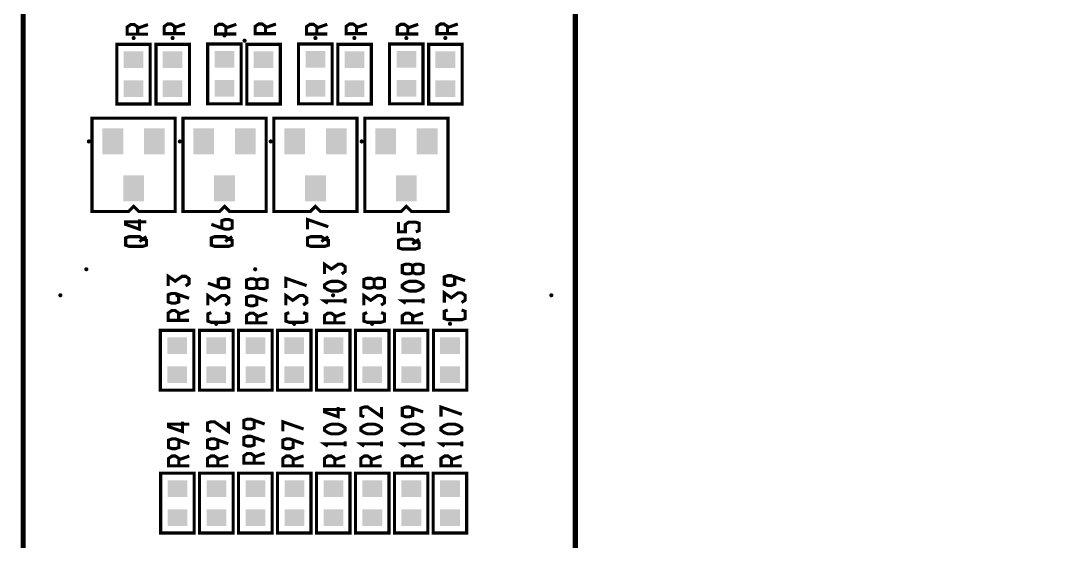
# Model space of a CAD drawing. Extents: x -7 to 310, y -94 to 128.
# Drawn here: x 259.4 to 309.7, y -68 to -42.6 of the extents above; entities that cross this region are included whole.
import ezdxf

# ---------------------------------------------------------------- set-up
doc = ezdxf.new("R2010")
doc.units = 0
doc.header["$MEASUREMENT"] = 0
doc.layers.get('0').update_dxf_attribs({"linetype": 'CONTINUOUS'})
for name, color, linetype in [('22-304-2_DRL', 1, 'CONTINUOUS'), ('22-304-2_SMB', 254, 'CONTINUOUS'), ('22-304-2_SSB', 1, 'CONTINUOUS'), ('THRUHOLE_TAP', 7, 'CONTINUOUS')]:
    doc.layers.add(name, color=color, linetype=linetype)

# ---------------------------------------------------------------- blocks, each defined once
blk = doc.blocks.new('ROUND_87')
at = {"const_width": 0.10033}
blk.add_lwpolyline([(-0.050164, 0, 1), (0.050164, 0, 1)], format="xyb", close=True, dxfattribs=at)
blk = doc.blocks.new('ROUND_88')
at = {"const_width": 0.10033}
blk.add_lwpolyline([(-0.050164, 0, 1), (0.050164, 0, 1)], format="xyb", close=True, dxfattribs=at)
blk = doc.blocks.new('RECTANGLE_3')
blk.add_solid([(0.4826, 0.4064), (0.4826, -0.4064), (-0.4826, 0.4064), (-0.4826, -0.4064)])
blk = doc.blocks.new('RECTANGLE_61')
blk.add_solid([(0.508, 0.635), (0.508, -0.635), (-0.508, 0.635), (-0.508, -0.635)])
blk = doc.blocks.new('ROUND_80')
at = {"const_width": 0.10033}
blk.add_lwpolyline([(-0.050164, 0, 1), (0.050164, 0, 1)], format="xyb", close=True, dxfattribs=at)

msp = doc.modelspace()

# ---------------------------------------------------------------- linework, layer by layer
at = {"layer": '22-304-2_DRL', "const_width": 0.254}
for points in [[(259.5628720980064, -90.72824199109505), (259.5628720980064, 51.27045800890497)], [(309.5602320980064, 22.27127800890496), (286.5605320980064, -0.7284219910950469), (286.5605320980064, -90.72824199109505), (283.5607920980064, -93.72798199109504), (262.5626120980064, -93.72798199109504), (259.5628720980064, -90.72824199109505)]]:
    msp.add_lwpolyline(points, dxfattribs=at)
at = {"layer": '22-304-2_SSB', "const_width": 0.1524}
for points in [[(265.1584920980064, -43.25056199109504), (265.1584920980064, -42.89496199109504), (264.9908520980064, -42.77558199109504), (264.8206720980064, -42.77558199109504), (264.6504920980064, -42.89496199109504), (264.6504920980064, -43.25056199109504), (265.6664920980064, -43.25056199109504)], [(265.1584920980064, -42.95338199109504), (265.6664920980064, -42.77558199109504)], [(266.9695120980064, -43.22262199109504), (266.9695120980064, -42.86702199109504), (266.7993320980064, -42.74764199109504), (266.6291520980064, -42.74764199109504), (266.4615120980064, -42.86702199109504), (266.4615120980064, -43.22262199109504), (267.4775120980064, -43.22262199109504)], [(266.9695120980064, -42.92544199109504), (267.4775120980064, -42.74764199109504)], [(269.4764920980064, -43.23786199109504), (269.4764920980064, -42.88226199109505), (269.3088520980064, -42.76288199109504), (269.1386720980064, -42.76288199109504), (268.9684920980064, -42.88226199109505), (268.9684920980064, -43.23786199109504), (269.9844920980064, -43.23786199109504)], [(269.4764920980064, -42.94068199109503), (269.9844920980064, -42.76288199109504)], [(271.4145120980064, -43.22262199109504), (271.4145120980064, -42.86702199109504), (271.2443320980064, -42.74764199109504), (271.0741520980064, -42.74764199109504), (270.9065120980064, -42.86702199109504), (270.9065120980064, -43.22262199109504), (271.9225120980064, -43.22262199109504)], [(271.4145120980064, -42.92544199109504), (271.9225120980064, -42.74764199109504)], [(273.9214920980064, -43.23786199109504), (273.9214920980064, -42.88226199109505), (273.7538520980064, -42.76288199109504), (273.5836720980064, -42.76288199109504), (273.4134920980064, -42.88226199109505), (273.4134920980064, -43.23786199109504), (274.4294920980064, -43.23786199109504)], [(273.9214920980064, -42.94068199109503), (274.4294920980064, -42.76288199109504)], [(275.8595120980064, -43.22262199109504), (275.8595120980064, -42.86702199109504), (275.6893320980064, -42.74764199109504), (275.5191520980064, -42.74764199109504), (275.3515120980064, -42.86702199109504), (275.3515120980064, -43.22262199109504), (276.3675120980064, -43.22262199109504)], [(275.8595120980064, -42.92544199109504), (276.3675120980064, -42.74764199109504)], [(278.3664920980064, -43.23786199109504), (278.3664920980064, -42.88226199109505), (278.1988520980064, -42.76288199109504), (278.0286720980064, -42.76288199109504), (277.8584920980064, -42.88226199109505), (277.8584920980064, -43.23786199109504), (278.8744920980064, -43.23786199109504)], [(278.3664920980064, -42.94068199109503), (278.8744920980064, -42.76288199109504)], [(280.3045120980064, -43.22262199109504), (280.3045120980064, -42.86702199109504), (280.1343320980064, -42.74764199109504), (279.9641520980064, -42.74764199109504), (279.7965120980064, -42.86702199109504), (279.7965120980064, -43.22262199109504), (280.8125120980064, -43.22262199109504)], [(280.3045120980064, -42.92544199109504), (280.8125120980064, -42.74764199109504)], [(264.1374120980064, -43.74078199109503), (264.1374120980064, -46.66178199109504), (265.7757120980064, -46.66178199109504), (265.7757120980064, -43.74078199109503), (264.1374120980064, -43.74078199109503)], [(267.6934120980064, -46.66178199109504), (267.6934120980064, -43.74078199109503), (266.0551120980064, -43.74078199109503), (266.0551120980064, -46.66178199109504), (267.6934120980064, -46.66178199109504)], [(268.5824120980064, -43.72808199109504), (268.5824120980064, -46.64908199109504), (270.2207120980064, -46.64908199109504), (270.2207120980064, -43.72808199109504), (268.5824120980064, -43.72808199109504)], [(272.1384120980064, -46.66178199109504), (272.1384120980064, -43.74078199109503), (270.5001120980064, -43.74078199109503), (270.5001120980064, -46.66178199109504), (272.1384120980064, -46.66178199109504)], [(273.0274120980064, -43.72808199109504), (273.0274120980064, -46.64908199109504), (274.6657120980064, -46.64908199109504), (274.6657120980064, -43.72808199109504), (273.0274120980064, -43.72808199109504)], [(276.5834120980064, -46.66178199109504), (276.5834120980064, -43.74078199109503), (274.9451120980064, -43.74078199109503), (274.9451120980064, -46.66178199109504), (276.5834120980064, -46.66178199109504)], [(277.4724120980064, -43.72808199109504), (277.4724120980064, -46.64908199109504), (279.1107120980064, -46.64908199109504), (279.1107120980064, -43.72808199109504), (277.4724120980064, -43.72808199109504)], [(281.0284120980064, -46.66178199109504), (281.0284120980064, -43.74078199109503), (279.3901120980064, -43.74078199109503), (279.3901120980064, -46.66178199109504), (281.0284120980064, -46.66178199109504)], [(266.9949120980064, -47.34758199109504), (262.9309120980064, -47.34758199109504), (262.9309120980064, -51.91958199109504), (264.7089120980064, -51.91958199109504), (264.9629120980064, -51.66558199109504), (265.2169120980064, -51.91958199109504), (266.9949120980064, -51.91958199109504), (266.9949120980064, -47.34758199109504)], [(271.4399120980064, -47.34758199109504), (267.3759120980064, -47.34758199109504), (267.3759120980064, -51.91958199109504), (269.1539120980064, -51.91958199109504), (269.4079120980064, -51.66558199109504), (269.6619120980064, -51.91958199109504), (271.4399120980064, -51.91958199109504), (271.4399120980064, -47.34758199109504)], [(275.8849120980064, -47.34758199109504), (271.8209120980064, -47.34758199109504), (271.8209120980064, -51.91958199109504), (273.5989120980064, -51.91958199109504), (273.8529120980064, -51.66558199109504), (274.1069120980064, -51.91958199109504), (275.8849120980064, -51.91958199109504), (275.8849120980064, -47.34758199109504)], [(280.3299120980064, -47.34758199109504), (276.2659120980064, -47.34758199109504), (276.2659120980064, -51.91958199109504), (278.0439120980064, -51.91958199109504), (278.2979120980064, -51.66558199109504), (278.5519120980064, -51.91958199109504), (280.3299120980064, -51.91958199109504), (280.3299120980064, -47.34758199109504)], [(265.2499320980064, -52.30566199109505), (265.2499320980064, -52.78064199109504), (264.5742920980064, -52.54442199109504), (264.5742920980064, -52.42504199109504), (265.5902920980064, -52.42504199109504)], [(269.2732920980064, -52.72222199109504), (269.2732920980064, -52.36662199109504), (269.4409320980064, -52.30566199109505), (269.6111120980064, -52.30566199109505), (269.7812920980064, -52.36662199109504), (269.7812920980064, -52.72222199109504), (269.6111120980064, -52.78064199109504), (269.4409320980064, -52.78064199109504), (268.7652920980064, -52.54442199109504)], [(274.4802920980064, -52.66126199109505), (273.4642920980064, -52.30566199109505), (273.4642920980064, -52.78064199109504)], [(278.7551120980064, -52.90764199109503), (278.9252920980064, -52.84922199109504), (278.9252920980064, -52.49362199109504), (278.7551120980064, -52.43266199109505), (278.4172920980064, -52.43266199109505), (278.2471120980064, -52.55204199109504), (278.2471120980064, -52.90764199109503), (277.9092920980064, -52.90764199109503), (277.9092920980064, -52.43266199109505)], [(265.4201120980064, -53.61884199109504), (265.5902920980064, -53.56042199109504), (265.5902920980064, -53.32166199109504), (265.4201120980064, -53.26324199109504), (265.2499320980064, -53.14386199109505), (264.7419320980064, -53.14386199109505), (264.5742920980064, -53.20482199109505), (264.5742920980064, -53.56042199109504), (264.7419320980064, -53.61884199109504), (265.4201120980064, -53.61884199109504)], [(265.2499320980064, -53.38262199109504), (265.5902920980064, -53.14386199109505)], [(269.6111120980064, -53.61884199109504), (269.7812920980064, -53.56042199109504), (269.7812920980064, -53.32166199109504), (269.6111120980064, -53.26324199109504), (269.4409320980064, -53.14386199109505), (268.9329320980064, -53.14386199109505), (268.7652920980064, -53.20482199109505), (268.7652920980064, -53.56042199109504), (268.9329320980064, -53.61884199109504), (269.6111120980064, -53.61884199109504)], [(269.4409320980064, -53.38262199109504), (269.7812920980064, -53.14386199109505)], [(274.3101120980064, -53.61884199109504), (274.4802920980064, -53.56042199109504), (274.4802920980064, -53.32166199109504), (274.3101120980064, -53.26324199109504), (274.1399320980064, -53.14386199109505), (273.6319320980064, -53.14386199109505), (273.4642920980064, -53.20482199109505), (273.4642920980064, -53.56042199109504), (273.6319320980064, -53.61884199109504), (274.3101120980064, -53.61884199109504)], [(274.1399320980064, -53.38262199109504), (274.4802920980064, -53.14386199109505)], [(278.7551120980064, -53.74584199109503), (278.9252920980064, -53.68742199109504), (278.9252920980064, -53.44866199109505), (278.7551120980064, -53.39024199109504), (278.5849320980064, -53.27086199109505), (278.0769320980064, -53.27086199109505), (277.9092920980064, -53.33182199109504), (277.9092920980064, -53.68742199109504), (278.0769320980064, -53.74584199109503), (278.7551120980064, -53.74584199109503)], [(278.5849320980064, -53.50962199109505), (278.9252920980064, -53.27086199109505)], [(275.1381520980064, -54.96504199109503), (275.3057920980064, -54.84566199109504), (275.3057920980064, -54.60944199109504), (275.1381520980064, -54.49006199109505), (274.9679720980064, -54.49006199109505), (274.6301520980064, -54.72628199109504), (274.2897920980064, -54.49006199109505), (274.2897920980064, -54.96504199109503)], [(278.6077920980064, -54.54848199109504), (278.4401520980064, -54.49006199109505), (278.2699720980064, -54.49006199109505), (278.0997920980064, -54.54848199109504), (278.0997920980064, -54.90408199109504), (278.2699720980064, -54.96504199109503), (278.4401520980064, -54.96504199109503), (278.6077920980064, -54.90408199109504), (278.6077920980064, -54.54848199109504), (278.7779720980064, -54.49006199109505), (278.9481520980064, -54.49006199109505), (279.1157920980064, -54.54848199109504), (279.1157920980064, -54.90408199109504), (278.9481520980064, -54.96504199109503), (278.7779720980064, -54.96504199109503), (278.6077920980064, -54.90408199109504)], [(267.5054520980064, -55.55686199109505), (267.6730920980064, -55.43748199109504), (267.6730920980064, -55.20126199109504), (267.5054520980064, -55.08188199109505), (267.3352720980064, -55.08188199109505), (266.9974520980064, -55.32064199109504), (266.6570920980064, -55.08188199109505), (266.6570920980064, -55.55686199109505)], [(269.1031120980064, -55.59750199109503), (269.1031120980064, -55.24190199109503), (269.2707520980064, -55.18094199109504), (269.4409320980064, -55.18094199109504), (269.6111120980064, -55.24190199109503), (269.6111120980064, -55.59750199109503), (269.4409320980064, -55.65592199109504), (269.2707520980064, -55.65592199109504), (268.5951120980064, -55.41970199109504)], [(270.9877920980064, -55.26984199109503), (270.8201520980064, -55.20888199109504), (270.6499720980064, -55.20888199109504), (270.4797920980064, -55.26984199109503), (270.4797920980064, -55.62544199109504), (270.6499720980064, -55.68386199109504), (270.8201520980064, -55.68386199109504), (270.9877920980064, -55.62544199109504), (270.9877920980064, -55.26984199109503), (271.1579720980064, -55.20888199109504), (271.3281520980064, -55.20888199109504), (271.4957920980064, -55.26984199109503), (271.4957920980064, -55.62544199109504), (271.3281520980064, -55.68386199109504), (271.1579720980064, -55.68386199109504), (270.9877920980064, -55.62544199109504)], [(273.4211120980064, -55.53654199109504), (272.4051120980064, -55.18094199109504), (272.4051120980064, -55.65592199109504)], [(275.3057920980064, -55.62544199109504), (275.1381520980064, -55.74228199109504), (274.9679720980064, -55.80324199109504), (274.6301520980064, -55.80324199109504), (274.4599720980064, -55.74228199109504), (274.2897920980064, -55.62544199109504), (274.2897920980064, -55.50606199109504), (274.4599720980064, -55.38668199109505), (274.6301520980064, -55.32826199109505), (274.9679720980064, -55.32826199109505), (275.1381520980064, -55.38668199109505), (275.3057920980064, -55.50606199109504), (275.3057920980064, -55.62544199109504)], [(276.7231120980064, -55.24190199109503), (276.5529320980064, -55.18094199109504), (276.3827520980064, -55.18094199109504), (276.2151120980064, -55.24190199109503), (276.2151120980064, -55.59750199109503), (276.3827520980064, -55.65592199109504), (276.5529320980064, -55.65592199109504), (276.7231120980064, -55.59750199109503), (276.7231120980064, -55.24190199109503), (276.8907520980064, -55.18094199109504), (277.0609320980064, -55.18094199109504), (277.2311120980064, -55.24190199109503), (277.2311120980064, -55.59750199109503), (277.0609320980064, -55.65592199109504), (276.8907520980064, -55.65592199109504), (276.7231120980064, -55.59750199109503)], [(279.1157920980064, -55.62544199109504), (278.9481520980064, -55.74228199109504), (278.7779720980064, -55.80324199109504), (278.4401520980064, -55.80324199109504), (278.2699720980064, -55.74228199109504), (278.0997920980064, -55.62544199109504), (278.0997920980064, -55.50606199109504), (278.2699720980064, -55.38668199109505), (278.4401520980064, -55.32826199109505), (278.7779720980064, -55.32826199109505), (278.9481520980064, -55.38668199109505), (279.1157920980064, -55.50606199109504), (279.1157920980064, -55.62544199109504)], [(280.6601120980064, -55.11490199109504), (280.6601120980064, -55.47050199109503), (280.4899320980064, -55.52892199109505), (280.3197520980064, -55.52892199109505), (280.1521120980064, -55.47050199109503), (280.1521120980064, -55.11490199109504), (280.3197520980064, -55.05394199109504), (280.4899320980064, -55.05394199109504), (281.1681120980064, -55.29270199109503)], [(280.9979320980064, -56.36712199109505), (281.1681120980064, -56.24774199109504), (281.1681120980064, -56.01152199109504), (280.9979320980064, -55.89214199109503), (280.8277520980064, -55.89214199109503), (280.4899320980064, -56.13090199109503), (280.1521120980064, -55.89214199109503), (280.1521120980064, -56.36712199109505)], [(267.1650920980064, -55.98104199109504), (267.1650920980064, -56.33664199109504), (266.9974520980064, -56.39506199109505), (266.8272720980064, -56.39506199109505), (266.6570920980064, -56.33664199109504), (266.6570920980064, -55.98104199109504), (266.8272720980064, -55.92008199109505), (266.9974520980064, -55.92008199109505), (267.6730920980064, -56.15884199109503)], [(269.4409320980064, -56.49412199109504), (269.6111120980064, -56.37474199109504), (269.6111120980064, -56.13852199109505), (269.4409320980064, -56.01914199109504), (269.2707520980064, -56.01914199109504), (268.9329320980064, -56.25790199109504), (268.5951120980064, -56.01914199109504), (268.5951120980064, -56.49412199109504)], [(270.9877920980064, -56.10804199109504), (270.9877920980064, -56.46364199109503), (270.8201520980064, -56.52206199109504), (270.6499720980064, -56.52206199109504), (270.4797920980064, -56.46364199109503), (270.4797920980064, -56.10804199109504), (270.6499720980064, -56.04708199109504), (270.8201520980064, -56.04708199109504), (271.4957920980064, -56.28584199109504)], [(273.2509320980064, -56.49412199109504), (273.4211120980064, -56.37474199109504), (273.4211120980064, -56.13852199109505), (273.2509320980064, -56.01914199109504), (273.0807520980064, -56.01914199109504), (272.7429320980064, -56.25790199109504), (272.4051120980064, -56.01914199109504), (272.4051120980064, -56.49412199109504)], [(275.3057920980064, -56.28584199109504), (274.2897920980064, -56.28584199109504), (274.4599720980064, -56.40268199109504)], [(275.3057920980064, -56.16646199109505), (275.3057920980064, -56.40268199109504)], [(277.0609320980064, -56.49412199109504), (277.2311120980064, -56.37474199109504), (277.2311120980064, -56.13852199109505), (277.0609320980064, -56.01914199109504), (276.8907520980064, -56.01914199109504), (276.5529320980064, -56.25790199109504), (276.2151120980064, -56.01914199109504), (276.2151120980064, -56.49412199109504)], [(279.1157920980064, -56.28584199109504), (278.0997920980064, -56.28584199109504), (278.2699720980064, -56.40268199109504)], [(279.1157920980064, -56.16646199109505), (279.1157920980064, -56.40268199109504)], [(267.1650920980064, -57.23326199109505), (267.1650920980064, -56.87766199109504), (266.9974520980064, -56.75828199109505), (266.8272720980064, -56.75828199109505), (266.6570920980064, -56.87766199109504), (266.6570920980064, -57.23326199109505), (267.6730920980064, -57.23326199109505)], [(267.1650920980064, -56.93608199109504), (267.6730920980064, -56.75828199109505)], [(269.4409320980064, -56.85734199109504), (269.6111120980064, -56.91830199109503), (269.6111120980064, -57.27390199109503), (269.4409320980064, -57.33232199109504), (268.7627520980064, -57.33232199109504), (268.5951120980064, -57.27390199109503), (268.5951120980064, -56.91830199109503), (268.7627520980064, -56.85734199109504)], [(273.2509320980064, -56.85734199109504), (273.4211120980064, -56.91830199109503), (273.4211120980064, -57.27390199109503), (273.2509320980064, -57.33232199109504), (272.5727520980064, -57.33232199109504), (272.4051120980064, -57.27390199109503), (272.4051120980064, -56.91830199109503), (272.5727520980064, -56.85734199109504)], [(277.0609320980064, -56.85734199109504), (277.2311120980064, -56.91830199109503), (277.2311120980064, -57.27390199109503), (277.0609320980064, -57.33232199109504), (276.3827520980064, -57.33232199109504), (276.2151120980064, -57.27390199109503), (276.2151120980064, -56.91830199109503), (276.3827520980064, -56.85734199109504)], [(280.9979320980064, -56.73034199109503), (281.1681120980064, -56.79130199109504), (281.1681120980064, -57.14690199109504), (280.9979320980064, -57.20532199109505), (280.3197520980064, -57.20532199109505), (280.1521120980064, -57.14690199109504), (280.1521120980064, -56.79130199109504), (280.3197520980064, -56.73034199109503)], [(270.9877920980064, -57.36026199109504), (270.9877920980064, -57.00466199109505), (270.8201520980064, -56.88528199109504), (270.6499720980064, -56.88528199109504), (270.4797920980064, -57.00466199109505), (270.4797920980064, -57.36026199109504), (271.4957920980064, -57.36026199109504)], [(270.9877920980064, -57.06308199109505), (271.4957920980064, -56.88528199109504)], [(274.7977920980064, -57.36026199109504), (274.7977920980064, -57.00466199109505), (274.6301520980064, -56.88528199109504), (274.4599720980064, -56.88528199109504), (274.2897920980064, -57.00466199109505), (274.2897920980064, -57.36026199109504), (275.3057920980064, -57.36026199109504)], [(274.7977920980064, -57.06308199109505), (275.3057920980064, -56.88528199109504)], [(278.6077920980064, -57.36026199109504), (278.6077920980064, -57.00466199109505), (278.4401520980064, -56.88528199109504), (278.2699720980064, -56.88528199109504), (278.0997920980064, -57.00466199109505), (278.0997920980064, -57.36026199109504), (279.1157920980064, -57.36026199109504)], [(278.6077920980064, -57.06308199109505), (279.1157920980064, -56.88528199109504)], [(266.2710120980064, -57.72348199109504), (266.2710120980064, -60.64448199109503), (267.9093120980064, -60.64448199109503), (267.9093120980064, -57.72348199109504), (266.2710120980064, -57.72348199109504)], [(269.8270120980064, -60.64448199109503), (269.8270120980064, -57.72348199109504), (268.1887120980064, -57.72348199109504), (268.1887120980064, -60.64448199109503), (269.8270120980064, -60.64448199109503)], [(270.0937120980064, -57.72348199109504), (270.0937120980064, -60.64448199109503), (271.7320120980064, -60.64448199109503), (271.7320120980064, -57.72348199109504), (270.0937120980064, -57.72348199109504)], [(273.6370120980064, -60.64448199109503), (273.6370120980064, -57.72348199109504), (271.9987120980064, -57.72348199109504), (271.9987120980064, -60.64448199109503), (273.6370120980064, -60.64448199109503)], [(273.9037120980064, -57.72348199109504), (273.9037120980064, -60.64448199109503), (275.5420120980064, -60.64448199109503), (275.5420120980064, -57.72348199109504), (273.9037120980064, -57.72348199109504)], [(277.4470120980064, -60.64448199109503), (277.4470120980064, -57.72348199109504), (275.8087120980064, -57.72348199109504), (275.8087120980064, -60.64448199109503), (277.4470120980064, -60.64448199109503)], [(277.7137120980064, -57.72348199109504), (277.7137120980064, -60.64448199109503), (279.3520120980064, -60.64448199109503), (279.3520120980064, -57.72348199109504), (277.7137120980064, -57.72348199109504)], [(281.2570120980064, -60.64448199109503), (281.2570120980064, -57.72348199109504), (279.6187120980064, -57.72348199109504), (279.6187120980064, -60.64448199109503), (281.2570120980064, -60.64448199109503)], [(274.9679720980064, -61.47506199109505), (274.9679720980064, -61.95004199109503), (274.2897920980064, -61.71128199109503), (274.2897920980064, -61.59444199109504), (275.3057920980064, -61.59444199109504)], [(277.0837920980064, -61.47506199109505), (277.0837920980064, -61.95004199109503), (276.4081520980064, -61.47506199109505), (276.2379720980064, -61.47506199109505), (276.0677920980064, -61.53348199109504), (276.0677920980064, -61.88908199109504), (276.2379720980064, -61.95004199109503)], [(278.6077920980064, -61.53348199109504), (278.6077920980064, -61.88908199109504), (278.4401520980064, -61.95004199109503), (278.2699720980064, -61.95004199109503), (278.0997920980064, -61.88908199109504), (278.0997920980064, -61.53348199109504), (278.2699720980064, -61.47506199109505), (278.4401520980064, -61.47506199109505), (279.1157920980064, -61.71128199109503)], [(281.0080920980064, -61.83066199109504), (279.9920920980064, -61.47506199109505), (279.9920920980064, -61.95004199109503)], [(267.3479720980064, -62.19388199109504), (267.3479720980064, -62.66886199109504), (266.6697920980064, -62.43264199109504), (266.6697920980064, -62.31326199109505), (267.6857920980064, -62.31326199109505)], [(269.5907920980064, -62.19388199109504), (269.5907920980064, -62.66886199109504), (268.9151520980064, -62.19388199109504), (268.7449720980064, -62.19388199109504), (268.5747920980064, -62.25484199109503), (268.5747920980064, -62.61044199109504), (268.7449720980064, -62.66886199109504)], [(270.8607920980064, -62.12784199109504), (270.8607920980064, -62.48344199109503), (270.6931520980064, -62.54186199109505), (270.5229720980064, -62.54186199109505), (270.3527920980064, -62.48344199109503), (270.3527920980064, -62.12784199109504), (270.5229720980064, -62.06688199109504), (270.6931520980064, -62.06688199109504), (271.3687920980064, -62.30564199109504)], [(273.2737920980064, -62.54948199109504), (272.2577920980064, -62.19388199109504), (272.2577920980064, -62.66886199109504)], [(275.3057920980064, -62.61044199109504), (275.1381520980064, -62.72728199109504), (274.9679720980064, -62.78824199109503), (274.6301520980064, -62.78824199109503), (274.4599720980064, -62.72728199109504), (274.2897920980064, -62.61044199109504), (274.2897920980064, -62.49106199109505), (274.4599720980064, -62.37168199109504), (274.6301520980064, -62.31326199109505), (274.9679720980064, -62.31326199109505), (275.1381520980064, -62.37168199109504), (275.3057920980064, -62.49106199109505), (275.3057920980064, -62.61044199109504)], [(277.0837920980064, -62.61044199109504), (276.9161520980064, -62.72728199109504), (276.7459720980064, -62.78824199109503), (276.4081520980064, -62.78824199109503), (276.2379720980064, -62.72728199109504), (276.0677920980064, -62.61044199109504), (276.0677920980064, -62.49106199109505), (276.2379720980064, -62.37168199109504), (276.4081520980064, -62.31326199109505), (276.7459720980064, -62.31326199109505), (276.9161520980064, -62.37168199109504), (277.0837920980064, -62.49106199109505), (277.0837920980064, -62.61044199109504)], [(279.1157920980064, -62.61044199109504), (278.9481520980064, -62.72728199109504), (278.7779720980064, -62.78824199109503), (278.4401520980064, -62.78824199109503), (278.2699720980064, -62.72728199109504), (278.0997920980064, -62.61044199109504), (278.0997920980064, -62.49106199109505), (278.2699720980064, -62.37168199109504), (278.4401520980064, -62.31326199109505), (278.7779720980064, -62.31326199109505), (278.9481520980064, -62.37168199109504), (279.1157920980064, -62.49106199109505), (279.1157920980064, -62.61044199109504)], [(281.0080920980064, -62.61044199109504), (280.8404520980064, -62.72728199109504), (280.6702720980064, -62.78824199109503), (280.3324520980064, -62.78824199109503), (280.1622720980064, -62.72728199109504), (279.9920920980064, -62.61044199109504), (279.9920920980064, -62.49106199109505), (280.1622720980064, -62.37168199109504), (280.3324520980064, -62.31326199109505), (280.6702720980064, -62.31326199109505), (280.8404520980064, -62.37168199109504), (281.0080920980064, -62.49106199109505), (281.0080920980064, -62.61044199109504)], [(267.1777920980064, -63.09304199109503), (267.1777920980064, -63.44864199109504), (267.0101520980064, -63.50706199109504), (266.8399720980064, -63.50706199109504), (266.6697920980064, -63.44864199109504), (266.6697920980064, -63.09304199109503), (266.8399720980064, -63.03208199109504), (267.0101520980064, -63.03208199109504), (267.6857920980064, -63.27084199109504)], [(269.0827920980064, -63.09304199109503), (269.0827920980064, -63.44864199109504), (268.9151520980064, -63.50706199109504), (268.7449720980064, -63.50706199109504), (268.5747920980064, -63.44864199109504), (268.5747920980064, -63.09304199109503), (268.7449720980064, -63.03208199109504), (268.9151520980064, -63.03208199109504), (269.5907920980064, -63.27084199109504)], [(270.8607920980064, -62.96604199109504), (270.8607920980064, -63.32164199109503), (270.6931520980064, -63.38006199109505), (270.5229720980064, -63.38006199109505), (270.3527920980064, -63.32164199109503), (270.3527920980064, -62.96604199109504), (270.5229720980064, -62.90508199109505), (270.6931520980064, -62.90508199109505), (271.3687920980064, -63.14384199109504)], [(272.7657920980064, -63.09304199109503), (272.7657920980064, -63.44864199109504), (272.5981520980064, -63.50706199109504), (272.4279720980064, -63.50706199109504), (272.2577920980064, -63.44864199109504), (272.2577920980064, -63.09304199109503), (272.4279720980064, -63.03208199109504), (272.5981520980064, -63.03208199109504), (273.2737920980064, -63.27084199109504)], [(275.3057920980064, -63.27084199109504), (274.2897920980064, -63.27084199109504), (274.4599720980064, -63.38768199109504)], [(275.3057920980064, -63.15146199109505), (275.3057920980064, -63.38768199109504)], [(277.0837920980064, -63.27084199109504), (276.0677920980064, -63.27084199109504), (276.2379720980064, -63.38768199109504)], [(277.0837920980064, -63.15146199109505), (277.0837920980064, -63.38768199109504)], [(279.1157920980064, -63.27084199109504), (278.0997920980064, -63.27084199109504), (278.2699720980064, -63.38768199109504)], [(279.1157920980064, -63.15146199109505), (279.1157920980064, -63.38768199109504)], [(281.0080920980064, -63.27084199109504), (279.9920920980064, -63.27084199109504), (280.1622720980064, -63.38768199109504)], [(281.0080920980064, -63.15146199109505), (281.0080920980064, -63.38768199109504)], [(267.1777920980064, -64.34526199109504), (267.1777920980064, -63.98966199109505), (267.0101520980064, -63.87028199109504), (266.8399720980064, -63.87028199109504), (266.6697920980064, -63.98966199109505), (266.6697920980064, -64.34526199109504), (267.6857920980064, -64.34526199109504)], [(267.1777920980064, -64.04808199109505), (267.6857920980064, -63.87028199109504)], [(269.0827920980064, -64.34526199109504), (269.0827920980064, -63.98966199109505), (268.9151520980064, -63.87028199109504), (268.7449720980064, -63.87028199109504), (268.5747920980064, -63.98966199109505), (268.5747920980064, -64.34526199109504), (269.5907920980064, -64.34526199109504)], [(269.0827920980064, -64.04808199109505), (269.5907920980064, -63.87028199109504)], [(270.8607920980064, -64.21826199109505), (270.8607920980064, -63.86266199109504), (270.6931520980064, -63.74328199109505), (270.5229720980064, -63.74328199109505), (270.3527920980064, -63.86266199109504), (270.3527920980064, -64.21826199109505), (271.3687920980064, -64.21826199109505)], [(270.8607920980064, -63.92108199109504), (271.3687920980064, -63.74328199109505)], [(272.7657920980064, -64.34526199109504), (272.7657920980064, -63.98966199109505), (272.5981520980064, -63.87028199109504), (272.4279720980064, -63.87028199109504), (272.2577920980064, -63.98966199109505), (272.2577920980064, -64.34526199109504), (273.2737920980064, -64.34526199109504)], [(272.7657920980064, -64.04808199109505), (273.2737920980064, -63.87028199109504)], [(274.7977920980064, -64.34526199109504), (274.7977920980064, -63.98966199109505), (274.6301520980064, -63.87028199109504), (274.4599720980064, -63.87028199109504), (274.2897920980064, -63.98966199109505), (274.2897920980064, -64.34526199109504), (275.3057920980064, -64.34526199109504)], [(274.7977920980064, -64.04808199109505), (275.3057920980064, -63.87028199109504)], [(276.5757920980064, -64.34526199109504), (276.5757920980064, -63.98966199109505), (276.4081520980064, -63.87028199109504), (276.2379720980064, -63.87028199109504), (276.0677920980064, -63.98966199109505), (276.0677920980064, -64.34526199109504), (277.0837920980064, -64.34526199109504)], [(276.5757920980064, -64.04808199109505), (277.0837920980064, -63.87028199109504)], [(278.6077920980064, -64.34526199109504), (278.6077920980064, -63.98966199109505), (278.4401520980064, -63.87028199109504), (278.2699720980064, -63.87028199109504), (278.0997920980064, -63.98966199109505), (278.0997920980064, -64.34526199109504), (279.1157920980064, -64.34526199109504)], [(278.6077920980064, -64.04808199109505), (279.1157920980064, -63.87028199109504)], [(280.5000920980064, -64.34526199109504), (280.5000920980064, -63.98966199109505), (280.3324520980064, -63.87028199109504), (280.1622720980064, -63.87028199109504), (279.9920920980064, -63.98966199109505), (279.9920920980064, -64.34526199109504), (281.0080920980064, -64.34526199109504)], [(280.5000920980064, -64.04808199109505), (281.0080920980064, -63.87028199109504)], [(266.2837120980064, -64.70848199109504), (266.2837120980064, -67.62948199109503), (267.9220120980064, -67.62948199109503), (267.9220120980064, -64.70848199109504), (266.2837120980064, -64.70848199109504)], [(268.1887120980064, -64.70848199109504), (268.1887120980064, -67.62948199109503), (269.8270120980064, -67.62948199109503), (269.8270120980064, -64.70848199109504), (268.1887120980064, -64.70848199109504)], [(270.0937120980064, -64.70848199109504), (270.0937120980064, -67.62948199109503), (271.7320120980064, -67.62948199109503), (271.7320120980064, -64.70848199109504), (270.0937120980064, -64.70848199109504)], [(271.9987120980064, -64.70848199109504), (271.9987120980064, -67.62948199109503), (273.6370120980064, -67.62948199109503), (273.6370120980064, -64.70848199109504), (271.9987120980064, -64.70848199109504)], [(273.9037120980064, -64.70848199109504), (273.9037120980064, -67.62948199109503), (275.5420120980064, -67.62948199109503), (275.5420120980064, -64.70848199109504), (273.9037120980064, -64.70848199109504)], [(275.8087120980064, -64.70848199109504), (275.8087120980064, -67.62948199109503), (277.4470120980064, -67.62948199109503), (277.4470120980064, -64.70848199109504), (275.8087120980064, -64.70848199109504)], [(277.7137120980064, -64.70848199109504), (277.7137120980064, -67.62948199109503), (279.3520120980064, -67.62948199109503), (279.3520120980064, -64.70848199109504), (277.7137120980064, -64.70848199109504)], [(279.6060120980064, -64.70848199109504), (279.6060120980064, -67.62948199109503), (281.2443120980064, -67.62948199109503), (281.2443120980064, -64.70848199109504), (279.6060120980064, -64.70848199109504)]]:
    msp.add_lwpolyline(points, dxfattribs=at)

# ---------------------------------------------------------------- block references
at = {"layer": '22-304-2_DRL', "xscale": -1}
for name, p in [('ROUND_88', (269.4079120980064, -43.30898199109504)), ('ROUND_88', (264.9629120980064, -43.43598199109503)), ('ROUND_88', (266.8679120980064, -43.43598199109503)), ('ROUND_88', (270.3858120980064, -43.56298199109504)), ('ROUND_88', (273.8529120980064, -43.43598199109503)), ('ROUND_88', (275.7579120980064, -43.43598199109503)), ('ROUND_88', (278.2979120980064, -43.43598199109503)), ('ROUND_88', (280.2029120980064, -43.43598199109503)), ('ROUND_88', (262.7785120980064, -48.49058199109504)), ('ROUND_88', (267.2235120980064, -48.49058199109504)), ('ROUND_88', (271.6685120980064, -48.49058199109504)), ('ROUND_88', (276.1135120980064, -48.49058199109504)), ('ROUND_87', (262.6515120980064, -54.73898199109505)), ('ROUND_87', (270.9065120980064, -54.73898199109505)), ('ROUND_87', (261.3815120980064, -56.00898199109504)), ('ROUND_87', (267.0965120980064, -56.00898199109504)), ('ROUND_87', (274.7165120980064, -56.00898199109504)), ('ROUND_87', (285.3845120980064, -56.00898199109504)), ('ROUND_88', (269.0015120980064, -57.40598199109505)), ('ROUND_88', (272.8115120980064, -57.40598199109505)), ('ROUND_88', (276.6215120980064, -57.40598199109505)), ('ROUND_88', (280.4315120980064, -57.40598199109505))]:
    msp.add_blockref(name, p, dxfattribs=at)
at = {"layer": '22-304-2_SMB', "xscale": -1}
for name, p in [('RECTANGLE_3', (264.9629120980064, -44.49008199109504)), ('RECTANGLE_3', (266.8679120980064, -44.49008199109504)), ('RECTANGLE_3', (269.4079120980064, -44.47738199109504)), ('RECTANGLE_3', (271.3129120980064, -44.49008199109504)), ('RECTANGLE_3', (273.8529120980064, -44.47738199109504)), ('RECTANGLE_3', (275.7579120980064, -44.49008199109504)), ('RECTANGLE_3', (278.2979120980064, -44.47738199109504)), ('RECTANGLE_3', (280.2029120980064, -44.49008199109504)), ('RECTANGLE_3', (264.9629120980064, -45.91248199109504)), ('RECTANGLE_3', (266.8679120980064, -45.91248199109504)), ('RECTANGLE_3', (269.4079120980064, -45.89978199109504)), ('RECTANGLE_3', (271.3129120980064, -45.91248199109504)), ('RECTANGLE_3', (273.8529120980064, -45.89978199109504)), ('RECTANGLE_3', (275.7579120980064, -45.91248199109504)), ('RECTANGLE_3', (278.2979120980064, -45.89978199109504)), ('RECTANGLE_3', (280.2029120980064, -45.91248199109504)), ('RECTANGLE_61', (263.9469120980064, -48.49058199109504)), ('RECTANGLE_61', (265.9789120980064, -48.49058199109504)), ('RECTANGLE_61', (268.3919120980064, -48.49058199109504)), ('RECTANGLE_61', (270.4239120980064, -48.49058199109504)), ('RECTANGLE_61', (272.8369120980064, -48.49058199109504)), ('RECTANGLE_61', (274.8689120980064, -48.49058199109504)), ('RECTANGLE_61', (277.2819120980064, -48.49058199109504)), ('RECTANGLE_61', (279.3139120980064, -48.49058199109504)), ('RECTANGLE_61', (264.9629120980064, -50.77658199109504)), ('RECTANGLE_61', (269.4079120980064, -50.77658199109504)), ('RECTANGLE_61', (273.8529120980064, -50.77658199109504)), ('RECTANGLE_61', (278.2979120980064, -50.77658199109504)), ('RECTANGLE_3', (267.0965120980064, -58.47278199109503)), ('RECTANGLE_3', (269.0015120980064, -58.47278199109503)), ('RECTANGLE_3', (270.9192120980064, -58.47278199109503)), ('RECTANGLE_3', (272.8115120980064, -58.47278199109503)), ('RECTANGLE_3', (274.7292120980064, -58.47278199109503)), ('RECTANGLE_3', (276.6215120980064, -58.47278199109503)), ('RECTANGLE_3', (278.5392120980064, -58.47278199109503)), ('RECTANGLE_3', (280.4315120980064, -58.47278199109503)), ('RECTANGLE_3', (267.0965120980064, -59.89518199109504)), ('RECTANGLE_3', (269.0015120980064, -59.89518199109504)), ('RECTANGLE_3', (270.9192120980064, -59.89518199109504)), ('RECTANGLE_3', (272.8115120980064, -59.89518199109504)), ('RECTANGLE_3', (274.7292120980064, -59.89518199109504)), ('RECTANGLE_3', (276.6215120980064, -59.89518199109504)), ('RECTANGLE_3', (278.5392120980064, -59.89518199109504)), ('RECTANGLE_3', (280.4315120980064, -59.89518199109504)), ('RECTANGLE_3', (267.1092120980064, -65.45778199109505)), ('RECTANGLE_3', (269.0142120980064, -65.45778199109505)), ('RECTANGLE_3', (270.9192120980064, -65.45778199109505)), ('RECTANGLE_3', (272.8242120980064, -65.45778199109505)), ('RECTANGLE_3', (274.7292120980064, -65.45778199109505)), ('RECTANGLE_3', (276.6342120980064, -65.45778199109505)), ('RECTANGLE_3', (278.5392120980064, -65.45778199109505)), ('RECTANGLE_3', (280.4315120980064, -65.45778199109505)), ('RECTANGLE_3', (267.1092120980064, -66.88018199109504)), ('RECTANGLE_3', (269.0142120980064, -66.88018199109504)), ('RECTANGLE_3', (270.9192120980064, -66.88018199109504)), ('RECTANGLE_3', (272.8242120980064, -66.88018199109504)), ('RECTANGLE_3', (274.7292120980064, -66.88018199109504)), ('RECTANGLE_3', (276.6342120980064, -66.88018199109504)), ('RECTANGLE_3', (278.5392120980064, -66.88018199109504)), ('RECTANGLE_3', (280.4315120980064, -66.88018199109504))]:
    msp.add_blockref(name, p, dxfattribs=at)
at = {"layer": 'THRUHOLE_TAP', "xscale": -1}
for p in [(269.4079120980064, -43.30898199109504), (264.9629120980064, -43.43598199109503), (266.8679120980064, -43.43598199109503), (270.3858120980064, -43.56298199109504), (273.8529120980064, -43.43598199109503), (275.7579120980064, -43.43598199109503), (278.2979120980064, -43.43598199109503), (280.2029120980064, -43.43598199109503), (262.7785120980064, -48.49058199109504), (267.2235120980064, -48.49058199109504), (271.6685120980064, -48.49058199109504), (276.1135120980064, -48.49058199109504), (262.6515120980064, -54.73898199109505), (270.9065120980064, -54.73898199109505), (261.3815120980064, -56.00898199109504), (267.0965120980064, -56.00898199109504), (274.7165120980064, -56.00898199109504), (285.3845120980064, -56.00898199109504), (269.0015120980064, -57.40598199109505), (272.8115120980064, -57.40598199109505), (276.6215120980064, -57.40598199109505), (280.4315120980064, -57.40598199109505)]:
    msp.add_blockref('ROUND_80', p, dxfattribs=at)

doc.saveas('drawing.dxf')
